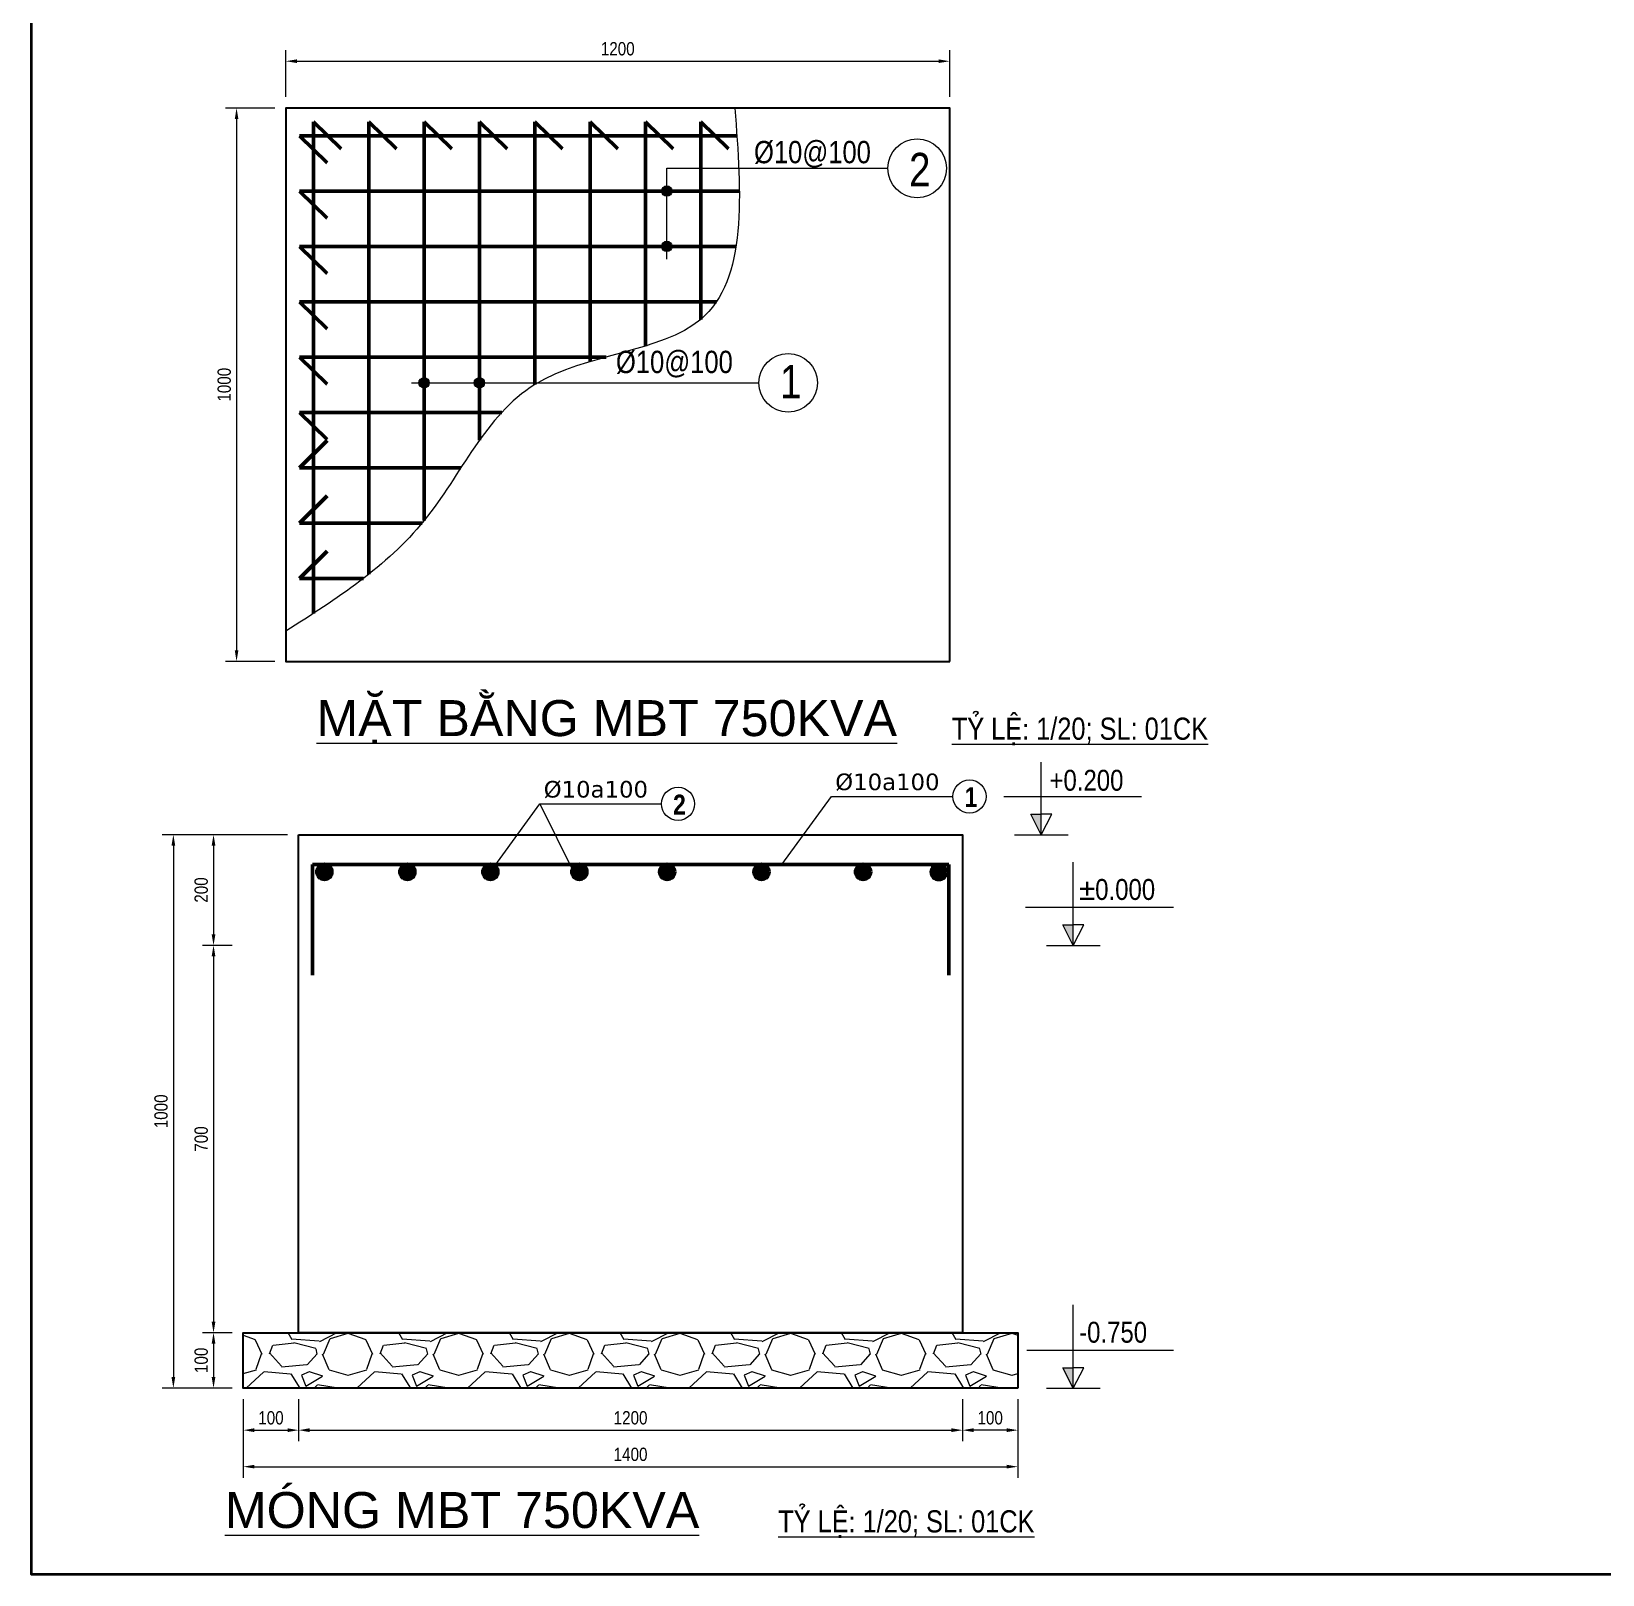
# Model space of a CAD drawing. Header units: millimetres. Extents: x 330554 to 656471, y 11007 to 130943.
# Drawn here: x 454652 to 468851, y 37402 to 51346 of the extents above; entities that cross this region are included whole.
import ezdxf

# ---------------------------------------------------------------- set-up
doc = ezdxf.new("R2010")
doc.units = ezdxf.units.MM
doc.header["$LTSCALE"] = 6
for name, color, linetype, lineweight in [('4', 4, 'Continuous', 18), ('6', 6, 'Continuous', 50), ('8', 8, 'Continuous', 9), ('Hatch', 250, 'Continuous', 13), ('netlonkhungten', 32, 'Continuous', 35), ('Text', 7, 'Continuous', 13)]:
    doc.layers.add(name, color=color, linetype=linetype, lineweight=lineweight)
doc.layers.add('Nen TBA', color=193, linetype='Continuous')
doc.styles.get("Standard").update_dxf_attribs({"font": 'VHELVCN.TTF', "height": 120})
doc.styles.add('VN', font='VHELVEN.TTF')
doc.styles.add('VSIMPLEX', font='VHELVCN.TTF', dxfattribs={"height": 100})
doc.dimstyles.new('kt-20', dxfattribs={"dimtxt": 120, "dimasz": 100, "dimexe": 100, "dimexo": 100, "dimgap": 50, "dimtad": 1, "dimtoh": 1, "dimdec": 0, "dimlfac": 0.2, "dimzin": 1, "dimdsep": 46, "dimtxsty": 'Standard', "dimcen": 50, "dimdle": 100, "dimclrd": 8, "dimclre": 8, "dimclrt": 7, "dimadec": 0, "dimazin": 0, "dimtfac": 1, "dimtdec": 0, "dimtix": 1, "dimtofl": 0, "dimtmove": 0, "dimatfit": 3, "dimfxl": 100, "dimtolj": 1, "dimtzin": 1, "dimlwd": 9, "dimlwe": 5, "dimarcsym": 0})

# ---------------------------------------------------------------- blocks, each defined once
blk = doc.blocks.new('*D532')
at = {"layer": '8', "color": 8, "lineweight": 5, "transparency": 16777216}
for p, q in [((456967, 44088), (456198, 44088)), ((456466, 43088), (456198, 43088))]:
    blk.add_line(p, q, dxfattribs=at)
at = {"layer": '8', "color": 8, "lineweight": 9, "transparency": 16777216}
blk.add_line((456298, 43988), (456298, 43188), dxfattribs=at)
at = {"layer": '8', "color": 8, "transparency": 16777216}
for points in [[(456281, 43988), (456315, 43988), (456298, 44088)], [(456281, 43188), (456315, 43188), (456298, 43088)]]:
    blk.add_solid(points, dxfattribs=at)
at = {"layer": 'Defpoints', "color": 0, "transparency": 16777216}
for p in [(457067, 44088), (456298, 43088), (456566, 43088)]:
    blk.add_point(p, dxfattribs=at)
at = {"layer": '8', "color": 7, "transparency": 16777216, "insert": (456187, 43588), "char_height": 120, "attachment_point": 5, "rotation": 90}
blk.add_mtext('\\A1;200', dxfattribs=at)
blk = doc.blocks.new('*D533')
at = {"layer": '8', "color": 8, "lineweight": 5, "transparency": 16777216}
for p, q in [((463067, 38988), (463067, 38607)), ((463567, 38988), (463567, 38607))]:
    blk.add_line(p, q, dxfattribs=at)
at = {"layer": '8', "color": 8, "lineweight": 9, "transparency": 16777216}
blk.add_line((463467, 38707), (463167, 38707), dxfattribs=at)
at = {"layer": '8', "color": 8, "transparency": 16777216}
for points in [[(463167, 38724), (463167, 38690), (463067, 38707)], [(463467, 38724), (463467, 38690), (463567, 38707)]]:
    blk.add_solid(points, dxfattribs=at)
at = {"layer": 'Defpoints', "color": 0, "transparency": 16777216}
for p in [(463067, 39088), (463567, 39088), (463067, 38707)]:
    blk.add_point(p, dxfattribs=at)
at = {"layer": '8', "color": 7, "transparency": 16777216, "insert": (463317, 38818), "char_height": 120, "attachment_point": 5}
blk.add_mtext('\\A1;100', dxfattribs=at)
blk = doc.blocks.new('*D534')
at = {"layer": '8', "color": 8, "lineweight": 5, "transparency": 16777216}
for p, q in [((456567, 38988), (456567, 38607)), ((457067, 38988), (457067, 38607))]:
    blk.add_line(p, q, dxfattribs=at)
at = {"layer": '8', "color": 8, "lineweight": 9, "transparency": 16777216}
blk.add_line((456667, 38707), (456967, 38707), dxfattribs=at)
at = {"layer": '8', "color": 8, "transparency": 16777216}
for points in [[(456667, 38724), (456667, 38690), (456567, 38707)], [(456967, 38724), (456967, 38690), (457067, 38707)]]:
    blk.add_solid(points, dxfattribs=at)
at = {"layer": 'Defpoints', "color": 0, "transparency": 16777216}
for p in [(456567, 39088), (457067, 39088), (457067, 38707)]:
    blk.add_point(p, dxfattribs=at)
at = {"layer": '8', "color": 7, "transparency": 16777216, "insert": (456817, 38818), "char_height": 120, "attachment_point": 5}
blk.add_mtext('\\A1;100', dxfattribs=at)
blk = doc.blocks.new('*D414')
at = {"layer": '8', "color": 8, "lineweight": 5, "transparency": 16777216}
for p, q in [((456476, 44088), (455835, 44088)), ((456467, 39088), (455835, 39088))]:
    blk.add_line(p, q, dxfattribs=at)
at = {"layer": '8', "color": 8, "lineweight": 9, "transparency": 16777216}
blk.add_line((455935, 43988), (455935, 39188), dxfattribs=at)
at = {"layer": '8', "color": 8, "transparency": 16777216}
for points in [[(455918, 43988), (455952, 43988), (455935, 44088)], [(455918, 39188), (455952, 39188), (455935, 39088)]]:
    blk.add_solid(points, dxfattribs=at)
at = {"layer": 'Defpoints', "color": 0, "transparency": 16777216}
for p in [(456576, 44088), (455935, 39088), (456567, 39088)]:
    blk.add_point(p, dxfattribs=at)
at = {"layer": '8', "color": 7, "transparency": 16777216, "insert": (455824, 41588), "char_height": 120, "attachment_point": 5, "rotation": 90}
blk.add_mtext('\\A1;1000', dxfattribs=at)
blk = doc.blocks.new('*D535')
at = {"layer": '8', "color": 8, "lineweight": 5, "transparency": 16777216}
for p, q in [((456467, 39588), (456198, 39588)), ((456467, 39088), (456198, 39088))]:
    blk.add_line(p, q, dxfattribs=at)
at = {"layer": '8', "color": 8, "lineweight": 9, "transparency": 16777216}
blk.add_line((456298, 39488), (456298, 39188), dxfattribs=at)
at = {"layer": '8', "color": 8, "transparency": 16777216}
for points in [[(456281, 39488), (456315, 39488), (456298, 39588)], [(456281, 39188), (456315, 39188), (456298, 39088)]]:
    blk.add_solid(points, dxfattribs=at)
at = {"layer": 'Defpoints', "color": 0, "transparency": 16777216}
for p in [(456567, 39588), (456298, 39088), (456567, 39088)]:
    blk.add_point(p, dxfattribs=at)
at = {"layer": '8', "color": 7, "transparency": 16777216, "insert": (456187, 39338), "char_height": 120, "attachment_point": 5, "rotation": 90}
blk.add_mtext('\\A1;100', dxfattribs=at)
blk = doc.blocks.new('*D415')
at = {"layer": '8', "color": 8, "lineweight": 5, "transparency": 16777216}
for p, q in [((456466, 43088), (456198, 43088)), ((456467, 39588), (456198, 39588))]:
    blk.add_line(p, q, dxfattribs=at)
at = {"layer": '8', "color": 8, "lineweight": 9, "transparency": 16777216}
blk.add_line((456298, 42988), (456298, 39688), dxfattribs=at)
at = {"layer": '8', "color": 8, "transparency": 16777216}
for points in [[(456281, 42988), (456315, 42988), (456298, 43088)], [(456281, 39688), (456315, 39688), (456298, 39588)]]:
    blk.add_solid(points, dxfattribs=at)
at = {"layer": 'Defpoints', "color": 0, "transparency": 16777216}
for p in [(456566, 43088), (456298, 39588), (456567, 39588)]:
    blk.add_point(p, dxfattribs=at)
at = {"layer": '8', "color": 7, "transparency": 16777216, "insert": (456187, 41338), "char_height": 120, "attachment_point": 5, "rotation": 90}
blk.add_mtext('\\A1;700', dxfattribs=at)
blk = doc.blocks.new('*D416')
at = {"layer": '8', "color": 8, "lineweight": 5, "transparency": 16777216}
for p, q in [((457067, 38988), (457067, 38607)), ((463067, 38988), (463067, 38607))]:
    blk.add_line(p, q, dxfattribs=at)
at = {"layer": '8', "color": 8, "lineweight": 9, "transparency": 16777216}
blk.add_line((457167, 38707), (462967, 38707), dxfattribs=at)
at = {"layer": '8', "color": 8, "transparency": 16777216}
for points in [[(457167, 38724), (457167, 38690), (457067, 38707)], [(462967, 38724), (462967, 38690), (463067, 38707)]]:
    blk.add_solid(points, dxfattribs=at)
at = {"layer": 'Defpoints', "color": 0, "transparency": 16777216}
for p in [(457067, 39088), (463067, 39088), (463067, 38707)]:
    blk.add_point(p, dxfattribs=at)
at = {"layer": '8', "color": 7, "transparency": 16777216, "insert": (460067, 38818), "char_height": 120, "attachment_point": 5}
blk.add_mtext('\\A1;1200', dxfattribs=at)
blk = doc.blocks.new('*D536')
at = {"layer": '8', "color": 8, "lineweight": 5, "transparency": 16777216}
for p, q in [((456567, 38988), (456567, 38277)), ((463567, 38988), (463567, 38277))]:
    blk.add_line(p, q, dxfattribs=at)
at = {"layer": '8', "color": 8, "lineweight": 9, "transparency": 16777216}
blk.add_line((456667, 38377), (463467, 38377), dxfattribs=at)
at = {"layer": '8', "color": 8, "transparency": 16777216}
for points in [[(456667, 38394), (456667, 38361), (456567, 38377)], [(463467, 38394), (463467, 38361), (463567, 38377)]]:
    blk.add_solid(points, dxfattribs=at)
at = {"layer": 'Defpoints', "color": 0, "transparency": 16777216}
for p in [(456567, 39088), (463567, 39088), (463567, 38377)]:
    blk.add_point(p, dxfattribs=at)
at = {"layer": '8', "color": 7, "transparency": 16777216, "insert": (460067, 38488), "char_height": 120, "attachment_point": 5}
blk.add_mtext('\\A1;1400', dxfattribs=at)
blk = doc.blocks.new('*D537')
at = {"layer": '8', "color": 8, "lineweight": 5, "transparency": 16777216}
for p, q in [((456851, 50654), (456406, 50654)), ((456851, 45654), (456406, 45654))]:
    blk.add_line(p, q, dxfattribs=at)
at = {"layer": '8', "color": 8, "lineweight": 9, "transparency": 16777216}
blk.add_line((456506, 50554), (456506, 45754), dxfattribs=at)
at = {"layer": '8', "color": 8, "transparency": 16777216}
for points in [[(456490, 50554), (456523, 50554), (456506, 50654)], [(456490, 45754), (456523, 45754), (456506, 45654)]]:
    blk.add_solid(points, dxfattribs=at)
at = {"layer": 'Defpoints', "color": 0, "transparency": 16777216}
for p in [(456951, 50654), (456506, 45654), (456951, 45654)]:
    blk.add_point(p, dxfattribs=at)
at = {"layer": '8', "color": 7, "transparency": 16777216, "insert": (456395, 48154), "char_height": 120, "attachment_point": 5, "rotation": 90}
blk.add_mtext('\\A1;1000', dxfattribs=at)
blk = doc.blocks.new('*D538')
at = {"layer": '8', "color": 8, "lineweight": 5, "transparency": 16777216}
for p, q in [((456951, 50754), (456951, 51177)), ((462951, 50754), (462951, 51177))]:
    blk.add_line(p, q, dxfattribs=at)
at = {"layer": '8', "color": 8, "lineweight": 9, "transparency": 16777216}
blk.add_line((457051, 51077), (462851, 51077), dxfattribs=at)
at = {"layer": '8', "color": 8, "transparency": 16777216}
for points in [[(457051, 51094), (457051, 51061), (456951, 51077)], [(462851, 51094), (462851, 51061), (462951, 51077)]]:
    blk.add_solid(points, dxfattribs=at)
at = {"layer": 'Defpoints', "color": 0, "transparency": 16777216}
for p in [(462951, 51077), (456951, 50654), (462951, 50654)]:
    blk.add_point(p, dxfattribs=at)
at = {"layer": '8', "color": 7, "transparency": 16777216, "insert": (459951, 51189), "char_height": 120, "attachment_point": 5}
blk.add_mtext('\\A1;1200', dxfattribs=at)

msp = doc.modelspace()

# ---------------------------------------------------------------- hatches: boundary and pattern name
at = {"layer": '6'}
for points in [[(457368.685, 43752.039, 0.348204643), (457315.734, 43818.854), (457284.374, 43818.854, 0.348204643), (457231.423, 43752.039, 1)], [(458118.685, 43752.039, 0.348204643), (458065.734, 43818.854), (458034.374, 43818.854, 0.348204643), (457981.423, 43752.039, 1)], [(458868.685, 43752.039, 0.348204643), (458815.734, 43818.854), (458784.374, 43818.854, 0.348204643), (458731.423, 43752.039, 1)], [(459672.822, 43752.039, 0.348204643), (459619.871, 43818.854), (459588.512, 43818.854, 0.348204643), (459535.561, 43752.039, 1)], [(460466.133, 43752.039, 0.348204643), (460413.182, 43818.854), (460381.823, 43818.854, 0.348204643), (460328.872, 43752.039, 1)], [(461318.994, 43752.039, 0.348204643), (461266.043, 43818.854), (461234.684, 43818.854, 0.348204643), (461181.733, 43752.039, 1)], [(462236.822, 43752.039, 0.348204643), (462183.871, 43818.854), (462152.512, 43818.854, 0.348204643), (462099.561, 43752.039, 1)], [(462921.077, 43750.224, 0.348204643), (462868.126, 43817.039), (462836.767, 43817.039, 0.348204643), (462783.816, 43750.224, 1)]]:
    msp.add_hatch(color=256, dxfattribs=at).paths.add_polyline_path(points)
at = {"layer": 'Hatch'}
h = msp.add_hatch(dxfattribs=at)
h.set_pattern_fill('GRAVEL', color=256, scale=1000, style=0)
h.set_pattern_definition([(228.0128, (-121772.484, -370611.47), (-7999.998232, -9000.0013416), [134.536, -13319.088]), (184.9697, (-121862.484, -370711.467), (12000.0010515, 999.991307), [230.868, -22855.925]), (132.5104, (-122092.484, -370731.467), (9999.9907183, -11000.008674), [162.788, -16116.032]), (267.2737, (-122482.484, -370981.467), (999.9960177, 20000.000295), [210.238, -20813.558]), (292.8337, (-122492.484, -371191.467), (-5000.0099054, 11999.9964118), [206.155, -20409.373]), (357.2737, (-122412.484, -371381.467), (-20000.000295, 999.9960177), [210.238, -20813.558]), (37.6942, (-122202.484, -371391.467), (-13000.0073456, -9999.9904052), [278.029, -27524.849]), (72.2553, (-121982.484, -371221.467), (7000.0107627, 21999.9962312), [262.488, -25986.321]), (121.4296, (-121902.484, -370971.467), (-8000.0082342, 12999.9950365), [210.95, -20884.073]), (175.2364, (-122012.48, -370791.47), (11000.000946, -999.991533), [240.832, -11800.763]), (222.3974, (-122252.484, -370771.467), (-12000.0073511, -10999.992082), [311.448, -30833.375]), (138.8141, (-121492.48, -370991.47), (-7000.002947, 5999.997313), [106.301, -10523.844]), (171.4692, (-121572.484, -370921.467), (12999.9982848, -2000.00791), [202.237, -20021.511]), (225, (-121772.5, -370891.5), (-1e-13, -1000.0003), [141.421, -1272.792]), (203.1986, (-121842.48, -370771.47), (4999.99973, 2000.001325), [76.158, -7539.615]), (291.8014, (-121912.48, -370801.47), (-999.99991, 3000.000273), [107.703, -5277.462]), (30.9638, (-121872.48, -370901.47), (2999.998022, 2000.002484), [174.929, -5656.023]), (161.5651, (-121722.48, -370811.47), (2000.00043, -999.9984), [126.491, -3035.787]), (16.3895, (-122492.484, -370801.467), (10000.0021984, 2999.99271), [177.2, -17542.845]), (70.3462, (-122322.484, -370751.467), (-3999.9952474, -11000.0021356), [148.661, -14717.408]), (293.1986, (-121722.48, -370611.47), (-2000.001325, 4999.99973), [152.315, -7463.458]), (343.6105, (-121662.484, -370751.467), (-10000.0021984, 2999.99271), [177.2, -17542.845]), (339.444, (-122492.48, -371421.47), (-5000.001845, 1999.995996), [170.88, -8373.124]), (294.7751, (-122332.484, -371481.47), (-4999.992189, 11000.003422), [143.178, -14174.643]), (66.8014, (-121712.48, -371611.47), (2000.001325, 4999.99973), [152.315, -7463.458]), (17.354, (-121652.484, -371471.467), (-13000.002019, -3999.9945023), [167.631, -16595.424]), (69.444, (-122202.48, -371611.47), (-1999.995996, -5000.001845), [85.44, -8458.564]), (101.3099, (-121772.48, -371611.47), (-999.99763, 4000.00075), [50.99, -5048.029]), (165.9638, (-121782.48, -371561.47), (3000.00055, -999.99806), [206.155, -3916.95]), (186.009, (-121982.484, -371511.467), (9999.999751, 999.9993175), [191.05, -18913.923]), (303.6901, (-121872.48, -370991.47), (-1000.00133, 1999.99956), [144.222, -3461.329]), (353.1572, (-121792.484, -371111.467), (16999.9993655, -2000.007998), [251.794, -24927.563]), (60.9454, (-121542.48, -371141.47), (-4000.000027, -7000.000385), [102.956, -10192.674]), (90, (-121492.5, -371051.5), (-1000, 1000), [60, -940]), (120.2564, (-122002.484, -371481.47), (3999.994887, -7000.002456), [138.924, -13753.52]), (48.0128, (-122072.484, -371361.47), (7999.998232, 9000.0013416), [269.072, -13184.552]), (0, (-121892.5, -371161.5), (1000, 1000), [260, -740]), (325.3048, (-121632.484, -371161.467), (-9999.994259, 7000.0086096), [158.114, -15653.274]), (254.0546, (-121502.48, -371251.47), (-999.99989, -4000.000127), [145.602, -7134.508]), (207.646, (-121542.484, -371391.467), (-18999.9958072, -10000.0077132), [237.065, -23469.474]), (175.4261, (-121752.484, -371501.467), (-13000.0005583, 999.9948012), [250.799, -24829.074])])
h.paths.add_polyline_path([(463567.306, 39587.871), (456567.306, 39587.871), (456567.306, 39087.871), (463567.306, 39087.871)])
at = {"layer": 'Text'}
h = msp.add_hatch(color=5, dxfattribs=at)
h.set_gradient(color1=(0, 0, 255), one_color=1, tint=1)
h.paths.add_polyline_path([(460441.984, 49904.205), (460394.899, 49904.205), (460394.899, 49951.289, -0.414213562)])
h.paths.add_polyline_path([(460441.984, 49904.205, -0.414213562), (460394.899, 49857.121), (460394.899, 49904.205)])
h.paths.add_polyline_path([(460394.899, 49951.289), (460394.899, 49904.205), (460347.815, 49904.205, -0.414213562)])
h.paths.add_polyline_path([(460394.899, 49904.205), (460394.899, 49857.121, -0.414213562), (460347.815, 49904.205)])
h = msp.add_hatch(color=5, dxfattribs=at)
h.set_gradient(color1=(0, 0, 255), one_color=1, tint=1)
h.paths.add_polyline_path([(460394.899, 49404.205), (460394.899, 49451.289, -0.414213562), (460441.984, 49404.205)])
h.paths.add_polyline_path([(460394.899, 49404.205), (460441.984, 49404.205, -0.414213562), (460394.899, 49357.121)])
h.paths.add_polyline_path([(460347.815, 49404.205, -0.414213562), (460394.899, 49451.289), (460394.899, 49404.205)])
h.paths.add_polyline_path([(460394.899, 49404.205), (460394.899, 49357.121, -0.414213562), (460347.815, 49404.205)])
h = msp.add_hatch(color=5, dxfattribs=at)
h.set_gradient(color1=(0, 0, 255), one_color=1, tint=1)
h.paths.add_polyline_path([(458200.969, 48170.786), (458248.053, 48170.786, 0.414213562), (458200.969, 48217.87)])
h.paths.add_polyline_path([(458200.969, 48170.786), (458200.969, 48217.87, 0.414213562), (458153.885, 48170.786)])
h.paths.add_polyline_path([(458200.969, 48123.702, 0.414213562), (458248.053, 48170.786), (458200.969, 48170.786)])
h.paths.add_polyline_path([(458200.969, 48170.786), (458153.885, 48170.786, 0.414213562), (458200.969, 48123.702)])
h = msp.add_hatch(color=5, dxfattribs=at)
h.set_gradient(color1=(0, 0, 255), one_color=1, tint=1)
h.paths.add_polyline_path([(458700.969, 48217.87), (458700.969, 48170.786), (458748.053, 48170.786, 0.414213562)])
h.paths.add_polyline_path([(458700.969, 48217.87, 0.414213562), (458653.885, 48170.786), (458700.969, 48170.786)])
h.paths.add_polyline_path([(458748.053, 48170.786), (458700.969, 48170.786), (458700.969, 48123.702, 0.414213562)])
h.paths.add_polyline_path([(458700.969, 48170.786), (458653.885, 48170.786, 0.414213562), (458700.969, 48123.702)])
for points in [[(463684.159, 44272.048), (463779.009, 44272.048), (463779.009, 44087.871)], [(463973.506, 43272.048), (464068.357, 43272.048), (464068.357, 43087.871)], [(463973.506, 39271.123), (464068.357, 39271.123), (464068.357, 39086.946)]]:
    msp.add_hatch(color=256, dxfattribs=at).paths.add_polyline_path(points)

# ---------------------------------------------------------------- linework, layer by layer
at = {"layer": '4'}
for centre in [(460495.754, 44366.37), (463130.395, 44433.185)]:
    msp.add_circle(centre, 150.023, dxfattribs=at)
at = {"layer": '6'}
for p, q in [((457200.969, 50529.205), (457450.969, 50284.575)), ((457200.969, 50529.205), (457200.969, 46087.639)), ((457700.969, 50529.205), (457700.969, 46440.896)), ((457700.969, 50529.205), (457950.969, 50284.575)), ((458200.969, 50529.205), (458200.969, 46925.615)), ((458200.969, 50529.205), (458450.969, 50284.575)), ((458700.969, 50529.205), (458700.969, 47651.858)), ((458700.969, 50529.205), (458950.969, 50284.575)), ((459200.969, 50529.205), (459200.969, 48154.772)), ((459200.969, 50529.205), (459450.969, 50284.575)), ((459700.969, 50529.205), (459950.969, 50284.575)), ((459700.969, 50529.205), (459700.969, 48362.457)), ((460200.969, 50529.205), (460450.969, 50284.575)), ((460200.969, 50529.205), (460200.969, 48503.616)), ((460700.969, 50529.205), (460700.969, 48743.955)), ((460700.969, 50529.205), (460950.969, 50284.575)), ((457075.969, 50404.205), (461027.575, 50404.205)), ((457075.969, 50404.205), (457325.969, 50159.575)), ((457075.969, 49904.205), (457325.969, 49659.575)), ((457075.969, 49904.205), (461049.96, 49904.205)), ((457075.969, 49404.205), (461019.888, 49404.205)), ((457075.969, 49404.205), (457325.969, 49159.575)), ((457075.969, 48904.205), (457325.969, 48659.575)), ((457075.969, 48904.205), (460843.623, 48904.205)), ((457075.969, 48404.205), (457325.969, 48159.575)), ((457075.969, 48404.205), (459847.244, 48404.205)), ((457075.969, 47904.205), (457325.969, 47659.575)), ((457075.969, 47904.205), (458903.11, 47904.205)), ((457075.969, 47404.205), (457325.969, 47648.835)), ((457075.969, 47404.205), (458533.964, 47404.205)), ((457075.969, 46904.205), (457325.969, 47148.835)), ((457075.969, 46904.205), (458183.465, 46904.205)), ((457075.969, 46404.205), (457325.969, 46648.835)), ((457075.969, 46404.205), (457653.902, 46404.205)), ((457192.306, 43818.854), (457192.306, 42818.854)), ((457192.306, 43818.854), (462942.306, 43818.854)), ((462942.306, 43818.854), (462942.306, 42818.854))]:
    msp.add_line(p, q, dxfattribs=at)
for centre in [(457300.054, 43752.039), (458050.054, 43752.039), (458800.054, 43752.039), (459604.192, 43752.039), (460397.502, 43752.039), (461250.363, 43752.039), (462168.191, 43752.039), (462852.446, 43750.224)]:
    msp.add_circle(centre, 68.631, dxfattribs=at)
at = {"layer": '8', "linetype": 'Continuous'}
for p, q in [((458800.054, 43752.039), (459247.053, 44366.37)), ((459247.053, 44366.37), (459551.897, 43752.554)), ((459247.053, 44366.37), (460345.731, 44366.37)), ((461434.695, 43818.854), (461881.693, 44433.185)), ((461881.693, 44433.185), (462980.372, 44433.185))]:
    msp.add_line(p, q, dxfattribs=at)
at = {"layer": 'Nen TBA'}
for points in [[(462950.969, 45654.205), (462950.969, 50654.205), (456950.969, 50654.205), (456950.969, 45654.205)], [(457067.306, 44087.871), (463067.306, 44087.871), (463067.306, 39587.871), (457067.306, 39587.871)], [(463567.306, 39087.871), (456567.306, 39087.871), (456567.306, 39587.871), (463567.306, 39587.871)]]:
    msp.add_lwpolyline(points, close=True, dxfattribs=at)
at = {"layer": 'netlonkhungten'}
msp.add_lwpolyline([(454652.299, 63005.975), (489997.636, 63005.975), (489997.636, 37402.158), (454652.299, 37402.158)], close=True, dxfattribs=at)
at = {"layer": 'Text'}
for p, q in [((460394.899, 50109.27), (462391.903, 50109.27)), ((460394.899, 49289.099), (460394.899, 50109.27)), ((458085.863, 48170.786), (461225.666, 48170.786)), ((463779.009, 44087.871), (463779.009, 44743.188)), ((464682.946, 44429.009), (463441.012, 44429.009)), ((463684.159, 44272.048), (463779.009, 44272.048)), ((463779.009, 44087.871), (463684.159, 44272.048)), ((463684.159, 44272.048), (463779.009, 44272.048)), ((463779.009, 44087.871), (463684.159, 44272.048)), ((463873.859, 44272.048), (463779.009, 44272.048)), ((463779.009, 44087.871), (463873.859, 44272.048)), ((463873.859, 44272.048), (463779.009, 44272.048)), ((463779.009, 44087.871), (463873.859, 44272.048)), ((463536.398, 44087.871), (464021.62, 44087.871)), ((464068.357, 43087.871), (464068.357, 43840.724)), ((464972.293, 43429.009), (463635.735, 43429.009)), ((464068.357, 43087.871), (463973.506, 43272.048)), ((463973.506, 43272.048), (464068.357, 43272.048)), ((464068.357, 43087.871), (463973.506, 43272.048)), ((463973.506, 43272.048), (464068.357, 43272.048)), ((464068.357, 43087.871), (464163.207, 43272.048)), ((464163.207, 43272.048), (464068.357, 43272.048)), ((464068.357, 43087.871), (464163.207, 43272.048)), ((464163.207, 43272.048), (464068.357, 43272.048)), ((463825.745, 43087.871), (464310.968, 43087.871)), ((464068.357, 39086.946), (464068.357, 39839.799)), ((464972.293, 39428.084), (463647.743, 39428.084)), ((463973.506, 39271.123), (464068.357, 39271.123)), ((464068.357, 39086.946), (463973.506, 39271.123)), ((463973.506, 39271.123), (464068.357, 39271.123)), ((464068.357, 39086.946), (463973.506, 39271.123)), ((464163.207, 39271.123), (464068.357, 39271.123)), ((464068.357, 39086.946), (464163.207, 39271.123)), ((464163.207, 39271.123), (464068.357, 39271.123)), ((464068.357, 39086.946), (464163.207, 39271.123)), ((463825.745, 39086.946), (464310.968, 39086.946))]:
    msp.add_line(p, q, dxfattribs=at)
for centre, radius in [((462657.42, 50109.27), 265.517), ((460394.899, 49904.205), 47.084), ((460394.899, 49404.205), 47.084), ((461491.182, 48170.786), 265.517), ((458200.969, 48170.786), 47.084), ((458700.969, 48170.786), 47.084)]:
    msp.add_circle(centre, radius, dxfattribs=at)
msp.add_spline([(461009.193, 50654.205), (460700.969, 48743.955), (459200.969, 48154.772), (458200.969, 46925.615), (456950.969, 45927.295)], degree=3, dxfattribs=at)

# ---------------------------------------------------------------- texts
for s, height, p in [('Þ10@100', 201.6, (461182.534, 50155.139)), ('Þ10@100', 201.6, (459934.875, 48259.109)), ('%%UTYÛ LEÄ: 1/20; SL: 01CK', 200, (462970.649, 44945.687)), ('+0.200', 189, (463852.849, 44485.108)), ('±0.000', 189, (464120.991, 43498.396)), ('-0.750', 189, (464120.991, 39497.471)), ('%%UTYÛ LEÄ: 1/20; SL: 01CK', 200, (461401.771, 37783.179))]:
    msp.add_text(s, height=height, dxfattribs=at).set_placement(p)
at = {"layer": 'Text', "style": 'VN'}
for s, p in [('%%UMAËT BAÈNG MBT 750KVA', (457227.695, 44978.858)), ('%%UMOÙNG MBT 750KVA', (456399.854, 37823.012))]:
    msp.add_text(s, height=325, dxfattribs=at).set_placement(p)
at = {"layer": 'Text', "char_height": 302.4, "width": 374.85, "attachment_point": 5}
for s, insert in [('2', (462680.563, 50097.73)), ('1', (461514.326, 48182.325))]:
    msp.add_mtext(s, dxfattribs=dict(at, insert=insert))
at = {"layer": 'Text', "color": 3, "lineweight": 25, "ltscale": 0.8, "char_height": 150, "width": 1834.8, "attachment_point": 1}
for insert in [(461690.196, 44640.404), (459055.555, 44573.589)]:
    msp.add_mtext('  {\\fVerdana|b0|i0|c0|p34;  %%C10a100}', dxfattribs=dict(at, insert=insert))
at = {"layer": 'Text', "color": 3, "lineweight": 25, "ltscale": 0.8, "char_height": 180, "width": 2201.76, "attachment_point": 1, "style": 'VSIMPLEX'}
for s, insert in [('{\\fVNI-Helve-Condense|b1|i0|c0|p2;2}', (460451.317, 44450.219)), ('{\\fVNI-Helve-Condense|b1|i0|c0|p2;1}', (463085.958, 44517.035))]:
    msp.add_mtext(s, dxfattribs=dict(at, insert=insert))

# ---------------------------------------------------------------- dimensions: what is measured, and where the dimension line sits
at = {"layer": '8'}
for base, p1, p2, picture, middle in [((462950.969, 51077.419), (456950.969, 50654.205), (462950.969, 50654.205), '*D538', (459950.969, 51188.699)), ((457067.306, 38707.163), (456567.306, 39087.871), (457067.306, 39087.871), '*D534', (456817.306, 38818.443)), ((463567.306, 38377.195), (456567.306, 39087.871), (463567.306, 39087.871), '*D536', (460067.306, 38488.475)), ((463067.306, 38707.163), (457067.306, 39087.871), (463067.306, 39087.871), '*D416', (460067.306, 38818.443)), ((463067.306, 38707.163), (463567.306, 39087.871), (463067.306, 39087.871), '*D533', (463317.306, 38818.443))]:
    dim = msp.add_linear_dim(base=base, p1=p1, p2=p2, dimstyle='kt-20', dxfattribs=at)
    dim.commit()
    dim.dimension.update_dxf_attribs({"geometry": picture, "text_midpoint": middle})
for base, p1, p2, picture, middle in [((456506.333, 45654.205), (456950.969, 50654.205), (456950.969, 45654.205), '*D537', (456395.053, 48154.205)), ((455935.16, 39087.871), (456576.285, 44087.871), (456567.306, 39087.871), '*D414', (455823.88, 41587.871)), ((456298.118, 43087.871), (457067.306, 44087.871), (456565.668, 43087.871), '*D532', (456186.838, 43587.871)), ((456298.118, 39587.871), (456565.668, 43087.871), (456567.306, 39587.871), '*D415', (456186.838, 41337.871)), ((456298.118, 39087.871), (456567.306, 39587.871), (456567.306, 39087.871), '*D535', (456186.838, 39337.871))]:
    dim = msp.add_linear_dim(base=base, p1=p1, p2=p2, angle=90, dimstyle='kt-20', dxfattribs=at)
    dim.commit()
    dim.dimension.update_dxf_attribs({"geometry": picture, "text_midpoint": middle})

doc.saveas('drawing.dxf')
